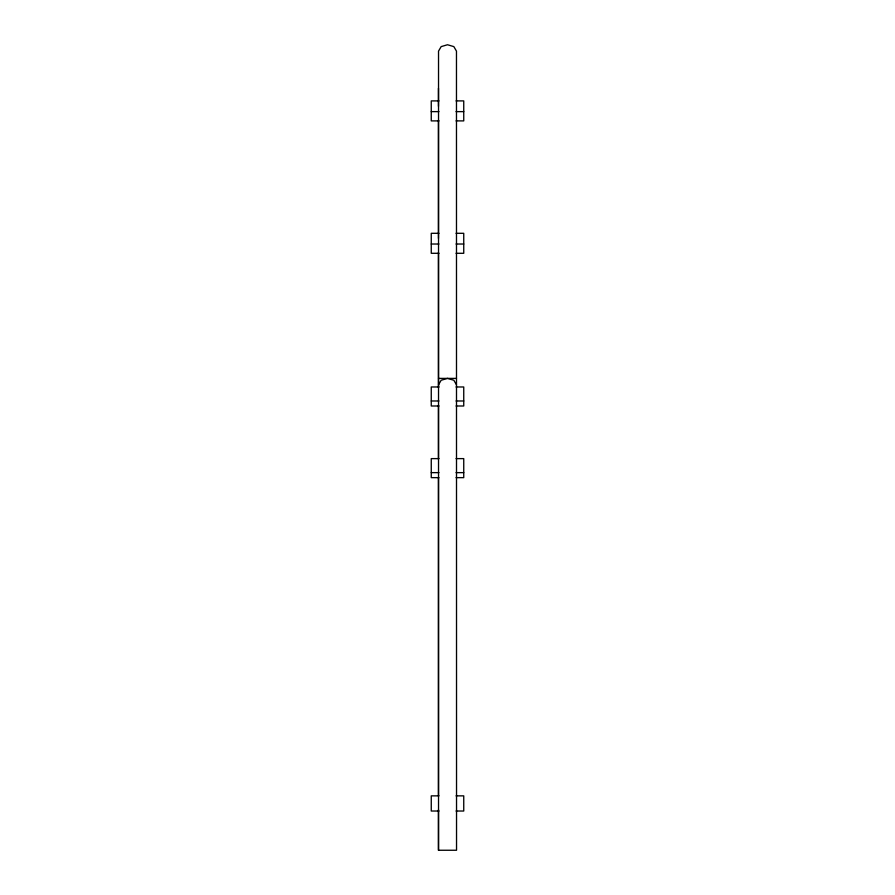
<?xml version="1.0" encoding="UTF-8"?>
<svg xmlns="http://www.w3.org/2000/svg" width="895" height="895" viewBox="0 0 895 895"><rect width="100%" height="100%" fill="white"/><g stroke="black" fill="none" stroke-linecap="round" stroke-linejoin="round"><path stroke-width="1.34" d="M438.528 384.783L441.157 380.263L447.5 378.395L453.843 380.263L456.472 384.783M438.953 100.9L431.256 100.9L431.256 120.892L438.953 120.892M456.047 100.9L463.744 100.9L463.744 120.892L456.047 120.892M431.256 111.629L438.953 111.629M456.047 111.629L463.744 111.629M438.953 233.304L431.256 233.304L431.256 253.296L438.953 253.296M456.047 233.304L463.744 233.304L463.744 253.296L456.047 253.296M431.256 244.022L438.953 244.022M456.047 244.022L463.744 244.022M438.528 378.395L456.472 378.395M438.953 386.976L431.256 386.976L431.256 405.994L438.953 405.994M456.047 386.976L463.744 386.976L463.744 405.994L456.047 405.994M431.256 400.982L438.953 400.982M456.047 400.982L463.744 400.982M438.953 458.62L431.256 458.62L431.256 477.65L438.953 477.65M456.047 458.62L463.744 458.62L463.744 477.65L456.047 477.65M431.256 472.638L438.953 472.638M456.047 472.638L463.744 472.638M438.953 795.856L431.256 795.856L431.256 811.027L438.953 811.027M456.047 795.856L463.744 795.856L463.744 811.027L456.047 811.027M438.528 850.25L438.528 51.127L441.157 46.618L447.5 44.75L453.843 46.618L456.472 51.127L456.539 850.25L438.46 850.25L438.46 809.818M438.46 88.269L438.46 106.337M438.46 120.243L438.46 238.406M438.46 252.692L438.46 387.423M438.46 405.301L438.46 459.146M438.46 477.84L438.46 795.868"/></g></svg>
